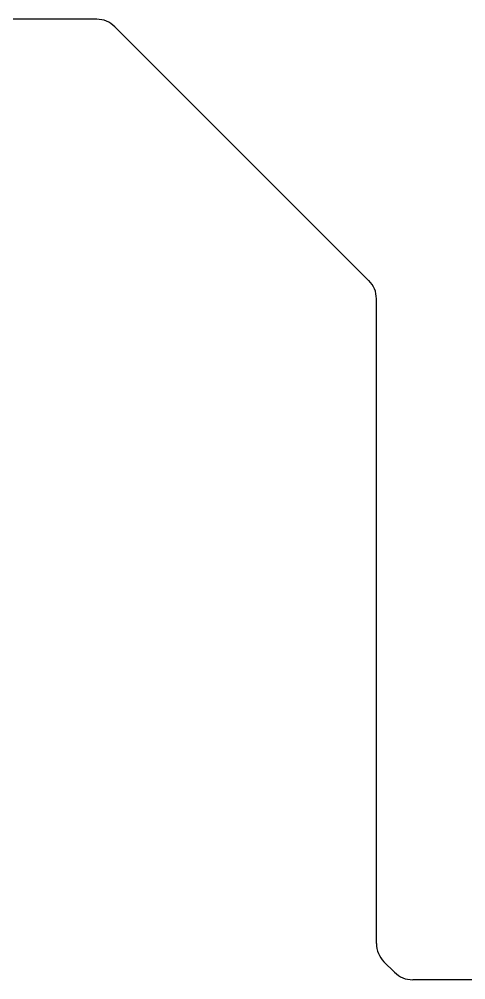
# Model space of a CAD drawing. Header units: millimetres. Extents: x -130 to 25, y -66 to 66.
# Drawn here: x -52.9 to -18, y -65.7 to 9.3 of the extents above; entities that cross this region are included whole.
import ezdxf

# ---------------------------------------------------------------- set-up
doc = ezdxf.new("R2010")
doc.units = ezdxf.units.MM

msp = doc.modelspace()

# ---------------------------------------------------------------- linework, layer by layer
at = {"color": 7, "linetype": 'Continuous', "lineweight": 25}
for p, q in [((-46.828, 9.325), (-84, 9.325)), ((-45.414, 8.739), (-25.586, -11.089)), ((-25, -62.847), (-25, -12.503)), ((-24.414, -64.261), (-23.586, -65.089)), ((22.172, -65.675), (-22.172, -65.675))]:
    msp.add_line(p, q, dxfattribs=at)
for centre, start, end in [((-46.828, 7.325), 45, 90), ((-27, -12.503), 0, 45), ((-23, -62.847), 180, 225), ((-22.172, -63.675), 225, 270)]:
    msp.add_arc(centre, 2, start, end, dxfattribs=at)

doc.saveas('drawing.dxf')
